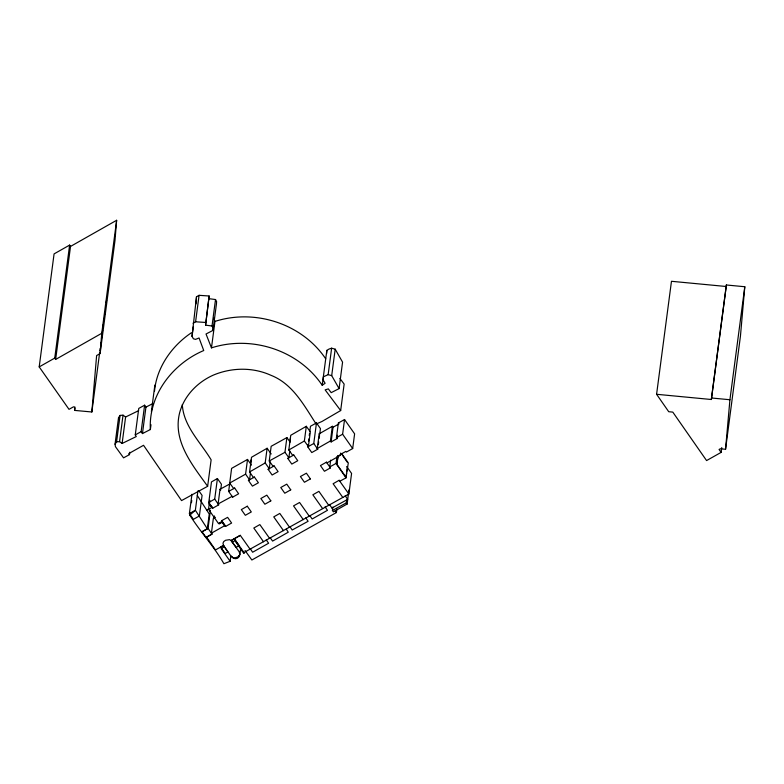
<?xml version="1.0" encoding="UTF-8"?>
<svg xmlns="http://www.w3.org/2000/svg" width="784" height="784" viewBox="0 0 784 784"><rect width="100%" height="100%" fill="white"/><g stroke="black" fill="none" stroke-linecap="round" stroke-linejoin="round"><path stroke-width="1.18" d="M129.468 454.622L128.772 453.593L143.541 445.292L181.545 500.594L207.642 486.296C192.354 464.981 172.353 440.814 179.703 412.531C184.328 395.665 197.47 382.18 213.248 375.154C231.515 367.451 252.771 367.03 270.941 375.291C292.795 383.866 304.055 405.416 316.158 424.036L322.008 421.469L340.668 410.551L325.144 389.883L328.329 388.884L331.201 392.657L339.09 388.599L331.701 375.644L328.153 374.654L323.351 376.849L323.175 379.995L325.095 383.278L322.224 385.277C298.547 350.105 251.576 335.013 211.474 347.861L206.025 334.004L212.964 330.397L213.111 327.996L212.023 325.997L205.575 325.154L209.132 295.999L199.077 295.323L196.51 296.744L192.031 336.375L193.413 338.786L195.549 339.374L199.058 337.973L203.732 350.536C172.725 363.668 148.431 394.92 150.361 429.534L142.453 433.572L141.14 431.651L144.619 405.191L138.748 408.425L135.269 434.885L136.259 436.57L122.118 443.47L119.55 441.637L116.581 441.872L115.042 444.195L115.454 446.674L123.558 457.856L129.468 454.622L129.781 452.211M205.575 325.154L209.132 295.999M154.526 391.079C156.624 367.382 171.872 345.822 191.404 332.769M326.654 353.535L326.84 350.389L329.025 349.047L331.632 348.194L335.189 349.184L342.569 362.139L339.09 388.599M195.961 303.927L196.51 296.744M99.597 353.074L91.846 411.982L74.617 410.404L74.892 406.994L73.412 406.867L69.012 409.346L39.2 366.902L54.076 253.898L69.619 245.098L70.521 246.431L55.644 359.435L101.763 333.278L116.64 220.284L70.521 246.431M91.846 411.982L96.618 355.544L100.107 353.574L101.763 333.278M116.64 220.284L114.983 240.57L100.107 353.574M656.59 394.283L668.713 411.708L672.799 412.11L706.58 460.571L721.113 452.388L719.065 449.477L720.31 448.781L725.553 449.271L729.924 399.742L744.8 286.738L726.366 284.984L711.343 399.507L656.59 394.283L671.467 281.289L726.219 286.503L726.366 284.984M744.8 286.738L740.429 336.267L725.553 449.271M55.644 359.435L54.743 358.092L69.619 245.098M74.617 410.404L74.931 407.994M99.911 350.673L100.234 348.263M100.705 344.656L101.018 342.255M101.499 338.649L101.812 336.248M102.292 332.641L102.606 330.231M103.076 326.624L103.4 324.223M103.87 320.617L104.184 318.216M104.664 314.609L104.978 312.199M106.242 302.585L106.565 300.184M115.042 444.195L118.521 417.735L120.07 415.412L123.029 415.177L125.597 417.01L138.65 410.64M116.581 441.872L120.07 415.412M119.55 441.637L123.029 415.177M122.118 443.47L125.597 417.01M142.453 433.572L145.932 407.112L144.619 405.191M151.39 411.541L154.869 385.081M150.361 429.534L150.998 424.722M192.031 336.375L193.295 326.752M193.031 323.204L195.598 321.783L199.077 295.323M212.023 325.997L215.512 299.537L209.063 298.694M212.964 330.397L216.453 303.937L216.59 301.536L215.512 299.537M198.744 490.617L202.086 495.39L199.381 515.96L193.403 519.331L189.395 513.638L191.953 494.263M211.474 347.861L214.963 321.401L213.699 318.196M230.878 555.64L230.133 561.285L223.91 563.716C214.071 546.497 200.41 531.964 189.816 515.176L190.11 512.922M191.453 502.74L191.747 500.476M197.911 490.882L195.363 510.247L189.816 515.176M207.642 486.296L211.131 459.836C200.635 442.294 183.495 426.222 182.309 404.622M230.055 483.826L220.039 489.255L218.109 503.955L218.716 504.827L212.748 508.199L208.76 502.495L211.474 481.915L217.413 478.534L221.431 484.247L220.794 489.089M197.303 495.547L209.259 514.069L207.329 528.769L202.066 531.738L206.055 537.442L212.033 534.09L211.406 533.179L225.028 525.496L224.547 525.76L222.127 522.301L219.275 523.908L218.932 523.398L222.205 521.507L221.656 520.684L227.605 517.342L231.613 523.036L225.645 526.407L222.205 521.507L218.55 523.604L208.524 509.316L209.71 500.27M212.748 508.199L209.279 504.102L209.73 500.711M206.055 537.442L212.033 534.09L208.044 528.377L210.426 510.217M218.716 504.827L214.708 499.104L217.413 478.534M211.406 533.179L213.346 518.479L215.443 517.293M214.101 518.361L214.424 515.931M228.663 491.441L234.651 488.05L238.64 493.773L232.672 497.144L228.663 491.441L231.603 468.371L247.519 459.444L251.497 465.108M271.195 453.965L267.119 448.262L251.517 457.258L249.577 471.958L253.477 477.574L254.408 477.064L258.397 482.768L252.428 486.129L248.42 480.435L249.557 479.798L245.588 474.144L247.519 459.444M250.645 463.491L251.125 459.855M249.557 479.798L250.459 473.017M239.855 554.817L239.257 551.858L231.123 540.558L234.249 538.765L239.11 545.684L236.121 547.379L231.123 540.558L229.604 539.647L225.557 540.274L223.724 541.587L222.999 543.224L223.46 545.439L231.172 556.415L233.759 558.13L238.238 556.865L239.855 554.817L240.629 548.937M290.178 442.117L286.885 437.599L271.166 446.292L269.235 460.992L273.175 466.431L274.116 465.941L278.095 471.625L272.126 475.016L268.118 469.293L269.265 468.665L265.188 462.952L267.119 448.262M269.265 468.665L270.157 461.874M287.777 458.366L293.745 454.994L297.744 460.718L291.795 464.089L287.777 458.366L288.894 457.719L284.955 452.299L286.885 437.599M293.745 454.994L292.844 455.524L288.806 449.996L290.746 435.296L306.309 426.3L310.337 431.808L308.406 446.508L307.769 446.851L311.777 452.564L317.745 449.193L317.265 448.487L319.206 433.787L332.347 426.3L333.043 427.241L331.113 441.941L337.091 438.589L337.532 435.198M290.011 441.421L290.482 437.786M288.894 457.719L289.786 450.937M308.406 446.508L304.368 441L306.309 426.3M308.083 444.43L307.769 446.851L313.767 443.499L316.471 422.919L310.474 426.271L309.837 431.112M308.514 441.196L308.808 438.932M309.259 435.541L309.553 433.278M322.224 385.277L326.84 350.389M318.343 444.675L318.706 441.931M319.186 438.305L319.539 435.63M319.823 433.464L320.46 428.623L316.471 422.919M328.153 374.654L331.632 348.194M331.701 375.644L335.189 349.184M331.113 441.941L330.417 441L332.347 426.3M340.668 453.064L340.364 455.328L326.957 462.923L326.418 462.178L320.45 465.569L324.439 471.272L330.427 467.891L329.75 466.95L330.652 460.169M337.091 438.589L336.444 437.688L338.374 422.988L344.548 419.518L354.613 433.846L352.682 448.546L346.41 452.074L345.92 451.359L339.933 454.71L340.364 455.328M340.668 410.551L344.147 384.091L339.913 378.456M341.589 453.534L348.302 462.903L345.969 477.838L336.062 463.403L336.953 456.611M338.041 455.504L336.855 464.549L338.159 455.445M348.919 489.98L347.145 504.034L333.376 511.834L332.416 510.472L332.867 507.072M352.682 448.546L342.618 434.218L344.548 419.518M245.069 550.535L251.86 560.001L336.405 512.56L336.875 509.032M346.567 473.311L345.979 477.858L339.835 481.239L339.139 480.298L333.112 483.738L342.804 497.438L348.88 494.028L351.585 473.448L346.714 466.578M346.871 471.076L347.459 466.529M347.145 504.034L346.322 502.867L346.773 499.477M711.343 399.507L726.219 286.503M721.113 452.388L721.741 447.586M238.238 556.865L239.306 555.513C239.159 559.1 234.063 559.737 232.162 557.061L233.759 558.13M249.577 471.958L265.188 462.952M288.806 449.996L304.368 441M234.651 488.05L233.72 488.579L229.673 483.071L245.588 474.144M244 552.534L342.804 497.438M231.123 540.558L240.276 535.345L250.027 549.094M208.76 502.495L214.708 499.104M189.395 513.638L195.363 510.247L207.329 528.769M317.265 448.487L330.417 441M240.276 535.345L234.249 538.765L244.412 553.112L243.824 553.445L234.906 540.735L232.329 542.195M39.2 366.902L54.743 358.092M206.77 510.041L208.76 508.914M202.066 531.738L208.044 528.377M329.75 466.95L336.062 463.403M248.42 480.435L254.408 477.064M336.444 437.688L342.618 434.218M333.043 427.241L338.022 424.448M268.118 469.293L274.116 465.941M329.476 504.455L331.897 508.042L332.808 507.532M269.235 460.992L284.955 452.299M209.279 504.102L212.16 507.336L208.524 509.316M135.269 434.885L141.14 431.651M331.897 508.042L347.675 499.388L345.234 495.811M332.416 510.472L346.322 502.867M218.109 503.955L232.123 496.36L232.672 497.144M145.932 407.112L152.86 403.574M214.963 321.401C255.065 308.553 302.026 323.655 325.713 358.817M195.598 321.783L205.643 322.459M711.49 397.988L729.924 399.742M270.157 537.677L272.597 541.087L288.257 532.209L286.297 529.131M336.973 464.491L346.361 477.603M335.209 510.884L336.405 512.56M266.227 539.872L268.618 543.224L252.634 552.23L250.263 548.692M339.139 480.298L348.88 494.028M338.374 422.988L339.021 423.889M309.298 516.215L299.576 502.475L293.549 505.896L303.281 519.655M283.475 530.65L273.753 516.891L279.79 513.432L289.521 527.211M269.569 538.324L259.847 524.594L253.81 528.034L263.522 541.773M328.643 505.18L318.902 491.362L312.855 494.792L322.587 508.561M230.133 561.285L221.166 548.565L224.361 546.752L223.46 545.439L215.482 549.956L206.633 537.138M326.418 462.178L330.427 467.891M313.767 443.499L317.745 449.193M309.778 515.598L312.159 518.998L327.457 510.315L325.095 506.817M220.039 489.255L220.657 490.127M221.656 520.684L225.645 526.407M289.855 526.632L292.197 530.004L308.102 521.291L305.809 517.852M341.305 453.515L347.253 462.188M319.206 433.787L319.686 434.503M118.521 417.735L118.805 419.391M223.46 545.439L220.696 547.075L225.184 553.445L227.977 551.965L223.46 545.439M247.293 506.219L241.325 509.61L245.333 515.304L251.301 511.942L247.293 506.219M270.833 500.849L264.874 504.239L260.856 498.516L266.825 495.155L270.833 500.849M290.746 489.833L284.778 493.224L280.77 487.511L286.768 484.149L290.746 489.833M310.386 478.916L304.437 482.258L300.419 476.535L306.397 473.193L310.386 478.916"/></g></svg>
